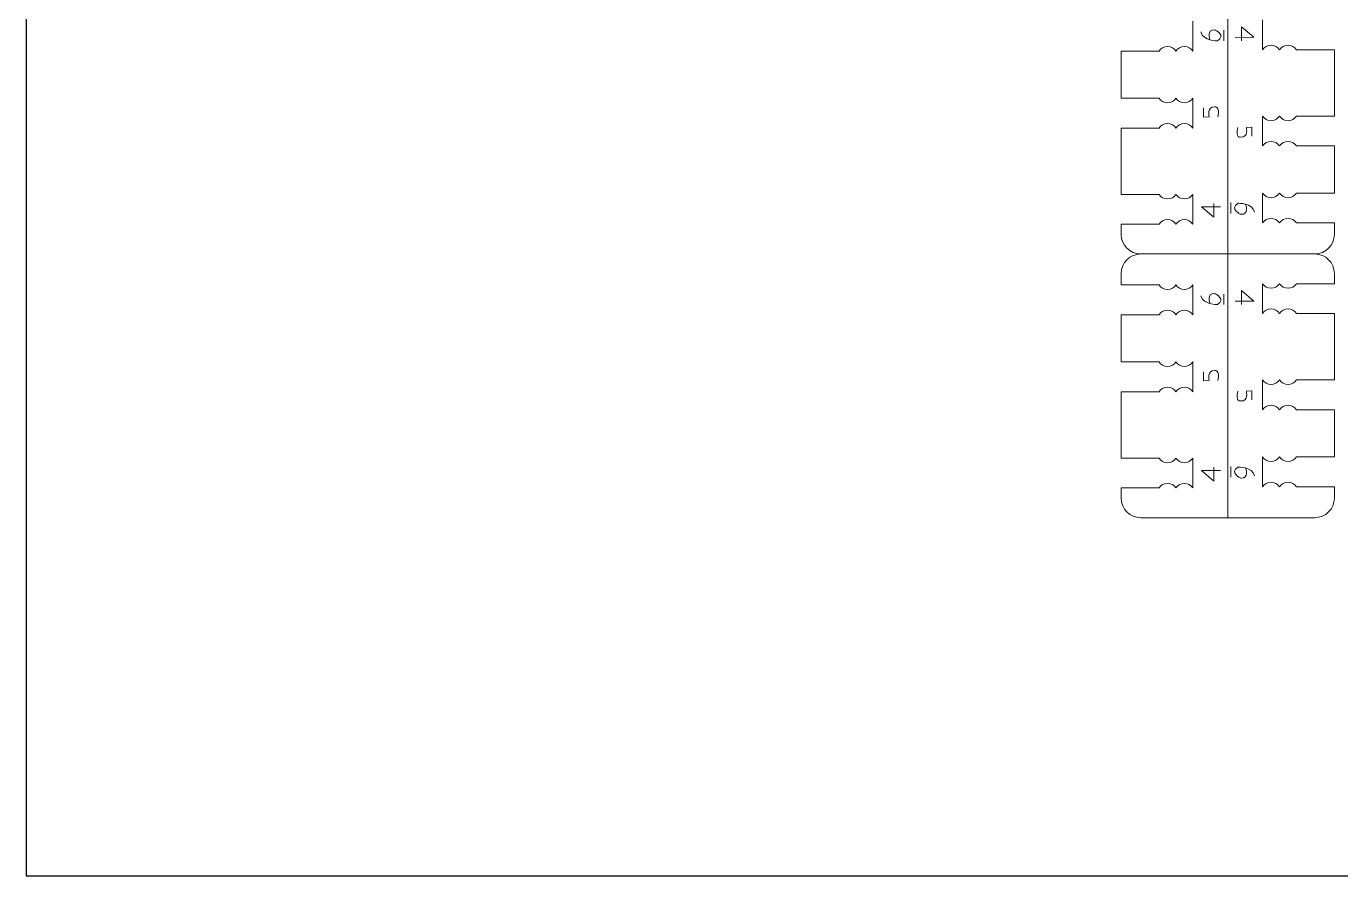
# Model space of a CAD drawing. Header units: centimetres. Extents: x -25 to 25, y -32.5 to 32.5.
# Drawn here: x -25 to -11.79, y -32.5 to -23.97 of the extents above; entities that cross this region are included whole.
import ezdxf

# ---------------------------------------------------------------- set-up
doc = ezdxf.new("R2010")
doc.units = ezdxf.units.CM
doc.header["$MEASUREMENT"] = 0
doc.layers.add('Capa 1', color=7, linetype='Continuous')

msp = doc.modelspace()

# ---------------------------------------------------------------- linework, layer by layer
at = {"layer": 'Capa 1', "color": 254}
msp.add_lwpolyline([(-25, -32.5), (25, -32.5), (25, 32.5), (-25, 32.5), (-25, -32.5)], close=True, dxfattribs=at)
at = {"layer": 'Capa 1', "color": 250, "lineweight": 9}
for points in [[(-12.92747, -26.25527), (-12.92747, -26.25527), (-12.92747, -23.60616), (-12.92747, -23.60616)], [(-12.57724, -23.90475), (-12.57724, -23.90475), (-12.57707, -24.20476), (-12.57707, -24.20476)], [(-13.2777, -24.21719), (-13.2777, -24.21719), (-13.27787, -23.91718), (-13.27787, -23.91718)], [(-13.2777, -24.99075), (-13.2777, -24.99075), (-13.27787, -24.69074), (-13.27787, -24.69074)], [(-12.57724, -24.87068), (-12.57724, -24.87068), (-12.57707, -25.17069), (-12.57707, -25.17069)], [(-13.2777, -25.95668), (-13.2777, -25.95668), (-13.27787, -25.65667), (-13.27787, -25.65667)], [(-12.57724, -25.64424), (-12.57724, -25.64424), (-12.57707, -25.94425), (-12.57707, -25.94425)], [(-12.92747, -28.90438), (-12.92747, -28.90438), (-12.92747, -26.25527), (-12.92747, -26.25527)], [(-13.2777, -26.8663), (-13.2777, -26.8663), (-13.27787, -26.56629), (-13.27787, -26.56629)], [(-12.57724, -26.55386), (-12.57724, -26.55386), (-12.57707, -26.85387), (-12.57707, -26.85387)], [(-13.2777, -27.63986), (-13.2777, -27.63986), (-13.27787, -27.33985), (-13.27787, -27.33985)], [(-12.57724, -27.51979), (-12.57724, -27.51979), (-12.57707, -27.8198), (-12.57707, -27.8198)], [(-13.2777, -28.60579), (-13.2777, -28.60579), (-13.27787, -28.30578), (-13.27787, -28.30578)], [(-12.57724, -28.29335), (-12.57724, -28.29335), (-12.57707, -28.59336), (-12.57707, -28.59336)]]:
    msp.add_open_spline(points, degree=3, dxfattribs=at)
at = {"layer": 'Capa 1', "color": 22, "lineweight": 5}
for points, knots in [([(-13.10602, -24.1032), (-13.10602, -24.1032), (-13.14657, -23.99936), (-13.05791, -24.00431), (-13.05791, -24.00431), (-13.05791, -24.00431), (-12.93614, -24.0595), (-13.03183, -24.11476), (-13.03183, -24.11476), (-13.03183, -24.11476), (-13.1769, -24.1197), (-13.19666, -24.02579)], [0, 0, 0, 0, 0.25, 0.25, 0.25, 0.25, 0.5, 0.5, 0.5, 0.5, 1, 1, 1, 1]), ([(-12.7887, -24.11415), (-12.7887, -24.11415), (-12.7887, -23.97449), (-12.7887, -23.97449), (-12.7887, -23.97449), (-12.7887, -23.97449), (-12.66509, -24.07954), (-12.66509, -24.07954), (-12.66509, -24.07954), (-12.66509, -24.07954), (-12.853, -24.08075), (-12.853, -24.08075)], [0, 0, 0, 0, 0.25, 0.25, 0.25, 0.25, 0.5, 0.5, 0.5, 0.5, 1, 1, 1, 1]), ([(-13.17011, -24.78912), (-13.17011, -24.78912), (-13.17066, -24.88059), (-13.17066, -24.88059), (-13.17066, -24.88059), (-13.17066, -24.88059), (-13.11428, -24.8773), (-13.11428, -24.8773)], [0, 0, 0, 0, 0.33333333, 0.33333333, 0.33333333, 0.33333333, 1, 1, 1, 1]), ([(-13.11428, -24.8773), (-13.11428, -24.8773), (-13.13834, -24.77221), (-13.05711, -24.77839), (-13.05711, -24.77839), (-13.05711, -24.77839), (-13.00142, -24.76728), (-13.02863, -24.8773)], [0, 0, 0, 0, 0.33333333, 0.33333333, 0.33333333, 0.33333333, 1, 1, 1, 1]), ([(-12.74066, -24.98413), (-12.74066, -24.98413), (-12.7166, -25.08922), (-12.79783, -25.08304), (-12.79783, -25.08304), (-12.79783, -25.08304), (-12.85352, -25.09415), (-12.82631, -24.98413)], [0, 0, 0, 0, 0.33333333, 0.33333333, 0.33333333, 0.33333333, 1, 1, 1, 1]), ([(-12.68483, -25.07231), (-12.68483, -25.07231), (-12.68428, -24.98084), (-12.68428, -24.98084), (-12.68428, -24.98084), (-12.68428, -24.98084), (-12.74066, -24.98413), (-12.74066, -24.98413)], [0, 0, 0, 0, 0.33333333, 0.33333333, 0.33333333, 0.33333333, 1, 1, 1, 1]), ([(-13.06624, -25.74728), (-13.06624, -25.74728), (-13.06624, -25.88694), (-13.06624, -25.88694), (-13.06624, -25.88694), (-13.06624, -25.88694), (-13.18985, -25.78189), (-13.18985, -25.78189), (-13.18985, -25.78189), (-13.18985, -25.78189), (-13.00194, -25.78068), (-13.00194, -25.78068)], [0, 0, 0, 0, 0.25, 0.25, 0.25, 0.25, 0.5, 0.5, 0.5, 0.5, 1, 1, 1, 1]), ([(-12.74892, -25.75823), (-12.74892, -25.75823), (-12.70837, -25.86207), (-12.79703, -25.85712), (-12.79703, -25.85712), (-12.79703, -25.85712), (-12.9188, -25.80193), (-12.82311, -25.74667), (-12.82311, -25.74667), (-12.82311, -25.74667), (-12.67804, -25.74173), (-12.65828, -25.83564)], [0, 0, 0, 0, 0.25, 0.25, 0.25, 0.25, 0.5, 0.5, 0.5, 0.5, 1, 1, 1, 1]), ([(-13.10602, -26.75231), (-13.10602, -26.75231), (-13.14657, -26.64847), (-13.05791, -26.65342), (-13.05791, -26.65342), (-13.05791, -26.65342), (-12.93614, -26.70861), (-13.03183, -26.76387), (-13.03183, -26.76387), (-13.03183, -26.76387), (-13.1769, -26.76881), (-13.19666, -26.6749)], [0, 0, 0, 0, 0.25, 0.25, 0.25, 0.25, 0.5, 0.5, 0.5, 0.5, 1, 1, 1, 1]), ([(-12.7887, -26.76326), (-12.7887, -26.76326), (-12.7887, -26.6236), (-12.7887, -26.6236), (-12.7887, -26.6236), (-12.7887, -26.6236), (-12.66509, -26.72865), (-12.66509, -26.72865), (-12.66509, -26.72865), (-12.66509, -26.72865), (-12.853, -26.72986), (-12.853, -26.72986)], [0, 0, 0, 0, 0.25, 0.25, 0.25, 0.25, 0.5, 0.5, 0.5, 0.5, 1, 1, 1, 1]), ([(-13.17011, -27.43823), (-13.17011, -27.43823), (-13.17066, -27.5297), (-13.17066, -27.5297), (-13.17066, -27.5297), (-13.17066, -27.5297), (-13.11428, -27.52641), (-13.11428, -27.52641)], [0, 0, 0, 0, 0.33333333, 0.33333333, 0.33333333, 0.33333333, 1, 1, 1, 1]), ([(-13.11428, -27.52641), (-13.11428, -27.52641), (-13.13834, -27.42132), (-13.05711, -27.4275), (-13.05711, -27.4275), (-13.05711, -27.4275), (-13.00142, -27.41639), (-13.02863, -27.52641)], [0, 0, 0, 0, 0.33333333, 0.33333333, 0.33333333, 0.33333333, 1, 1, 1, 1]), ([(-12.74066, -27.63324), (-12.74066, -27.63324), (-12.7166, -27.73833), (-12.79783, -27.73215), (-12.79783, -27.73215), (-12.79783, -27.73215), (-12.85352, -27.74326), (-12.82631, -27.63324)], [0, 0, 0, 0, 0.33333333, 0.33333333, 0.33333333, 0.33333333, 1, 1, 1, 1]), ([(-12.68483, -27.72142), (-12.68483, -27.72142), (-12.68428, -27.62995), (-12.68428, -27.62995), (-12.68428, -27.62995), (-12.68428, -27.62995), (-12.74066, -27.63324), (-12.74066, -27.63324)], [0, 0, 0, 0, 0.33333333, 0.33333333, 0.33333333, 0.33333333, 1, 1, 1, 1]), ([(-12.74892, -28.40734), (-12.74892, -28.40734), (-12.70837, -28.51118), (-12.79703, -28.50623), (-12.79703, -28.50623), (-12.79703, -28.50623), (-12.9188, -28.45104), (-12.82311, -28.39578), (-12.82311, -28.39578), (-12.82311, -28.39578), (-12.67804, -28.39084), (-12.65828, -28.48475)], [0, 0, 0, 0, 0.25, 0.25, 0.25, 0.25, 0.5, 0.5, 0.5, 0.5, 1, 1, 1, 1]), ([(-13.06624, -28.39639), (-13.06624, -28.39639), (-13.06624, -28.53605), (-13.06624, -28.53605), (-13.06624, -28.53605), (-13.06624, -28.53605), (-13.18985, -28.431), (-13.18985, -28.431), (-13.18985, -28.431), (-13.18985, -28.431), (-13.00194, -28.42979), (-13.00194, -28.42979)], [0, 0, 0, 0, 0.25, 0.25, 0.25, 0.25, 0.5, 0.5, 0.5, 0.5, 1, 1, 1, 1])]:
    msp.add_open_spline(points, degree=3, knots=knots, dxfattribs=at)
at = {"layer": 'Capa 1', "color": 240, "lineweight": 9}
for points in [[(-12.96591, -24.11498), (-12.96591, -24.11498), (-12.96591, -24.00915), (-12.96591, -24.00915)], [(-12.89759, -25.84798), (-12.89759, -25.84798), (-12.89759, -25.73994), (-12.89759, -25.73994)], [(-12.96591, -26.76409), (-12.96591, -26.76409), (-12.96591, -26.65826), (-12.96591, -26.65826)], [(-12.89759, -28.49709), (-12.89759, -28.49709), (-12.89759, -28.38905), (-12.89759, -28.38905)]]:
    msp.add_open_spline(points, degree=3, dxfattribs=at)
at = {"layer": 'Capa 1', "color": 250, "lineweight": 18}
for points in [[(-12.40695, -24.20476), (-12.42491, -24.17706), (-12.4563, -24.1587), (-12.49201, -24.1587), (-12.49201, -24.1587), (-12.52772, -24.1587), (-12.55911, -24.17706), (-12.57707, -24.20476)], [(-12.23682, -24.20476), (-12.25478, -24.17706), (-12.28617, -24.1587), (-12.32189, -24.1587), (-12.32189, -24.1587), (-12.3576, -24.1587), (-12.38899, -24.17706), (-12.40695, -24.20476)], [(-13.61795, -24.21719), (-13.6, -24.18949), (-13.56861, -24.17113), (-13.53289, -24.17113), (-13.53289, -24.17113), (-13.49718, -24.17113), (-13.46579, -24.18949), (-13.44783, -24.21719)], [(-13.44783, -24.21719), (-13.42987, -24.18949), (-13.39848, -24.17113), (-13.36277, -24.17113), (-13.36277, -24.17113), (-13.32705, -24.17113), (-13.29566, -24.18949), (-13.27771, -24.21719)], [(-13.61812, -24.69074), (-13.60016, -24.71844), (-13.56877, -24.7368), (-13.53305, -24.7368), (-13.53305, -24.7368), (-13.49734, -24.7368), (-13.46595, -24.71844), (-13.44799, -24.69074)], [(-13.44799, -24.69074), (-13.43003, -24.71844), (-13.39864, -24.7368), (-13.36293, -24.7368), (-13.36293, -24.7368), (-13.32722, -24.7368), (-13.29583, -24.71844), (-13.27787, -24.69074)], [(-13.61795, -24.99075), (-13.6, -24.96305), (-13.56861, -24.94469), (-13.53289, -24.94469), (-13.53289, -24.94469), (-13.49718, -24.94469), (-13.46579, -24.96305), (-13.44783, -24.99075)], [(-13.44783, -24.99075), (-13.42987, -24.96305), (-13.39848, -24.94469), (-13.36277, -24.94469), (-13.36277, -24.94469), (-13.32705, -24.94469), (-13.29566, -24.96305), (-13.27771, -24.99075)], [(-12.40711, -24.87068), (-12.42507, -24.89838), (-12.45646, -24.91674), (-12.49217, -24.91674), (-12.49217, -24.91674), (-12.52789, -24.91674), (-12.55928, -24.89838), (-12.57723, -24.87068)], [(-12.23699, -24.87068), (-12.25494, -24.89838), (-12.28633, -24.91674), (-12.32205, -24.91674), (-12.32205, -24.91674), (-12.35776, -24.91674), (-12.38915, -24.89838), (-12.40711, -24.87068)], [(-12.40695, -25.17069), (-12.42491, -25.14299), (-12.4563, -25.12463), (-12.49201, -25.12463), (-12.49201, -25.12463), (-12.52772, -25.12463), (-12.55911, -25.14299), (-12.57707, -25.17069)], [(-12.23682, -25.17069), (-12.25478, -25.14299), (-12.28617, -25.12463), (-12.32189, -25.12463), (-12.32189, -25.12463), (-12.3576, -25.12463), (-12.38899, -25.14299), (-12.40695, -25.17069)], [(-13.61812, -25.65667), (-13.60016, -25.68437), (-13.56877, -25.70273), (-13.53305, -25.70273), (-13.53305, -25.70273), (-13.49734, -25.70273), (-13.46595, -25.68437), (-13.44799, -25.65667)], [(-13.44799, -25.65667), (-13.43003, -25.68437), (-13.39864, -25.70273), (-13.36293, -25.70273), (-13.36293, -25.70273), (-13.32722, -25.70273), (-13.29583, -25.68437), (-13.27787, -25.65667)], [(-12.40711, -25.64424), (-12.42507, -25.67194), (-12.45646, -25.6903), (-12.49217, -25.6903), (-12.49217, -25.6903), (-12.52789, -25.6903), (-12.55928, -25.67194), (-12.57723, -25.64424)], [(-12.23699, -25.64424), (-12.25494, -25.67194), (-12.28633, -25.6903), (-12.32205, -25.6903), (-12.32205, -25.6903), (-12.35776, -25.6903), (-12.38915, -25.67194), (-12.40711, -25.64424)], [(-13.61795, -25.95668), (-13.6, -25.92898), (-13.56861, -25.91062), (-13.53289, -25.91062), (-13.53289, -25.91062), (-13.49718, -25.91062), (-13.46579, -25.92898), (-13.44783, -25.95668)], [(-13.44783, -25.95668), (-13.42987, -25.92898), (-13.39848, -25.91062), (-13.36277, -25.91062), (-13.36277, -25.91062), (-13.32705, -25.91062), (-13.29566, -25.92898), (-13.27771, -25.95668)], [(-12.40695, -25.94425), (-12.42491, -25.91655), (-12.4563, -25.89819), (-12.49201, -25.89819), (-12.49201, -25.89819), (-12.52772, -25.89819), (-12.55911, -25.91655), (-12.57707, -25.94425)], [(-12.23682, -25.94425), (-12.25478, -25.91655), (-12.28617, -25.89819), (-12.32189, -25.89819), (-12.32189, -25.89819), (-12.3576, -25.89819), (-12.38899, -25.91655), (-12.40695, -25.94425)], [(-13.61812, -26.56629), (-13.60016, -26.59399), (-13.56877, -26.61235), (-13.53305, -26.61235), (-13.53305, -26.61235), (-13.49734, -26.61235), (-13.46595, -26.59399), (-13.44799, -26.56629)], [(-13.44799, -26.56629), (-13.43003, -26.59399), (-13.39864, -26.61235), (-13.36293, -26.61235), (-13.36293, -26.61235), (-13.32722, -26.61235), (-13.29583, -26.59399), (-13.27787, -26.56629)], [(-12.40711, -26.55386), (-12.42507, -26.58156), (-12.45646, -26.59992), (-12.49217, -26.59992), (-12.49217, -26.59992), (-12.52789, -26.59992), (-12.55928, -26.58156), (-12.57723, -26.55386)], [(-12.23699, -26.55386), (-12.25494, -26.58156), (-12.28633, -26.59992), (-12.32205, -26.59992), (-12.32205, -26.59992), (-12.35776, -26.59992), (-12.38915, -26.58156), (-12.40711, -26.55386)], [(-12.40695, -26.85387), (-12.42491, -26.82617), (-12.4563, -26.80781), (-12.49201, -26.80781), (-12.49201, -26.80781), (-12.52772, -26.80781), (-12.55911, -26.82617), (-12.57707, -26.85387)], [(-12.23682, -26.85387), (-12.25478, -26.82617), (-12.28617, -26.80781), (-12.32189, -26.80781), (-12.32189, -26.80781), (-12.3576, -26.80781), (-12.38899, -26.82617), (-12.40695, -26.85387)], [(-13.61795, -26.8663), (-13.6, -26.8386), (-13.56861, -26.82024), (-13.53289, -26.82024), (-13.53289, -26.82024), (-13.49718, -26.82024), (-13.46579, -26.8386), (-13.44783, -26.8663)], [(-13.44783, -26.8663), (-13.42987, -26.8386), (-13.39848, -26.82024), (-13.36277, -26.82024), (-13.36277, -26.82024), (-13.32705, -26.82024), (-13.29566, -26.8386), (-13.27771, -26.8663)], [(-13.61812, -27.33985), (-13.60016, -27.36755), (-13.56877, -27.38591), (-13.53305, -27.38591), (-13.53305, -27.38591), (-13.49734, -27.38591), (-13.46595, -27.36755), (-13.44799, -27.33985)], [(-13.44799, -27.33985), (-13.43003, -27.36755), (-13.39864, -27.38591), (-13.36293, -27.38591), (-13.36293, -27.38591), (-13.32722, -27.38591), (-13.29583, -27.36755), (-13.27787, -27.33985)], [(-13.61795, -27.63986), (-13.6, -27.61216), (-13.56861, -27.5938), (-13.53289, -27.5938), (-13.53289, -27.5938), (-13.49718, -27.5938), (-13.46579, -27.61216), (-13.44783, -27.63986)], [(-13.44783, -27.63986), (-13.42987, -27.61216), (-13.39848, -27.5938), (-13.36277, -27.5938), (-13.36277, -27.5938), (-13.32705, -27.5938), (-13.29566, -27.61216), (-13.27771, -27.63986)], [(-12.40711, -27.51979), (-12.42507, -27.54749), (-12.45646, -27.56585), (-12.49217, -27.56585), (-12.49217, -27.56585), (-12.52789, -27.56585), (-12.55928, -27.54749), (-12.57723, -27.51979)], [(-12.23699, -27.51979), (-12.25494, -27.54749), (-12.28633, -27.56585), (-12.32205, -27.56585), (-12.32205, -27.56585), (-12.35776, -27.56585), (-12.38915, -27.54749), (-12.40711, -27.51979)], [(-12.40695, -27.8198), (-12.42491, -27.7921), (-12.4563, -27.77374), (-12.49201, -27.77374), (-12.49201, -27.77374), (-12.52772, -27.77374), (-12.55911, -27.7921), (-12.57707, -27.8198)], [(-12.23682, -27.8198), (-12.25478, -27.7921), (-12.28617, -27.77374), (-12.32189, -27.77374), (-12.32189, -27.77374), (-12.3576, -27.77374), (-12.38899, -27.7921), (-12.40695, -27.8198)], [(-13.61812, -28.30578), (-13.60016, -28.33348), (-13.56877, -28.35184), (-13.53305, -28.35184), (-13.53305, -28.35184), (-13.49734, -28.35184), (-13.46595, -28.33348), (-13.44799, -28.30578)], [(-13.44799, -28.30578), (-13.43003, -28.33348), (-13.39864, -28.35184), (-13.36293, -28.35184), (-13.36293, -28.35184), (-13.32722, -28.35184), (-13.29583, -28.33348), (-13.27787, -28.30578)], [(-12.40711, -28.29335), (-12.42507, -28.32105), (-12.45646, -28.33941), (-12.49217, -28.33941), (-12.49217, -28.33941), (-12.52789, -28.33941), (-12.55928, -28.32105), (-12.57723, -28.29335)], [(-12.23699, -28.29335), (-12.25494, -28.32105), (-12.28633, -28.33941), (-12.32205, -28.33941), (-12.32205, -28.33941), (-12.35776, -28.33941), (-12.38915, -28.32105), (-12.40711, -28.29335)], [(-13.61795, -28.60579), (-13.6, -28.57809), (-13.56861, -28.55973), (-13.53289, -28.55973), (-13.53289, -28.55973), (-13.49718, -28.55973), (-13.46579, -28.57809), (-13.44783, -28.60579)], [(-13.44783, -28.60579), (-13.42987, -28.57809), (-13.39848, -28.55973), (-13.36277, -28.55973), (-13.36277, -28.55973), (-13.32705, -28.55973), (-13.29566, -28.57809), (-13.27771, -28.60579)], [(-12.40695, -28.59336), (-12.42491, -28.56566), (-12.4563, -28.5473), (-12.49201, -28.5473), (-12.49201, -28.5473), (-12.52772, -28.5473), (-12.55911, -28.56566), (-12.57707, -28.59336)], [(-12.23682, -28.59336), (-12.25478, -28.56566), (-12.28617, -28.5473), (-12.32189, -28.5473), (-12.32189, -28.5473), (-12.3576, -28.5473), (-12.38899, -28.56566), (-12.40695, -28.59336)]]:
    msp.add_open_spline(points, degree=3, knots=[0, 0, 0, 0, 0.33333333, 0.33333333, 0.33333333, 0.33333333, 1, 1, 1, 1], dxfattribs=at)
at = {"layer": 'Capa 1', "color": 250, "lineweight": 9}
for points, knots in [([(-13.61811, -24.69074), (-13.61811, -24.69074), (-13.99902, -24.69074), (-13.99902, -24.69074), (-13.99902, -24.69074), (-13.99902, -24.69074), (-13.99902, -24.21718), (-13.99902, -24.21718), (-13.99902, -24.21718), (-13.99902, -24.21718), (-13.61795, -24.21719), (-13.61795, -24.21719)], [0, 0, 0, 0, 0.25, 0.25, 0.25, 0.25, 0.5, 0.5, 0.5, 0.5, 1, 1, 1, 1]), ([(-12.23683, -24.20476), (-12.23683, -24.20476), (-11.85592, -24.20476), (-11.85592, -24.20476), (-11.85592, -24.20476), (-11.85592, -24.20476), (-11.85608, -24.87068), (-11.85608, -24.87068), (-11.85608, -24.87068), (-11.85608, -24.87068), (-12.23698, -24.87068), (-12.23698, -24.87068)], [0, 0, 0, 0, 0.25, 0.25, 0.25, 0.25, 0.5, 0.5, 0.5, 0.5, 1, 1, 1, 1]), ([(-13.61811, -25.65667), (-13.61811, -25.65667), (-13.99902, -25.65667), (-13.99902, -25.65667), (-13.99902, -25.65667), (-13.99902, -25.65667), (-13.99886, -24.99075), (-13.99886, -24.99075), (-13.99886, -24.99075), (-13.99886, -24.99075), (-13.61796, -24.99075), (-13.61796, -24.99075)], [0, 0, 0, 0, 0.25, 0.25, 0.25, 0.25, 0.5, 0.5, 0.5, 0.5, 1, 1, 1, 1]), ([(-12.23683, -25.17069), (-12.23683, -25.17069), (-11.85592, -25.17069), (-11.85592, -25.17069), (-11.85592, -25.17069), (-11.85592, -25.17069), (-11.85592, -25.64425), (-11.85592, -25.64425), (-11.85592, -25.64425), (-11.85592, -25.64425), (-12.23699, -25.64424), (-12.23699, -25.64424)], [0, 0, 0, 0, 0.25, 0.25, 0.25, 0.25, 0.5, 0.5, 0.5, 0.5, 1, 1, 1, 1]), ([(-12.92747, -26.25527), (-13.37122, -26.25527), (-13.80106, -26.25527), (-13.80106, -26.25527), (-13.80106, -26.25527), (-13.90994, -26.25527), (-13.99902, -26.16707), (-13.99902, -26.05927), (-13.99902, -26.05927), (-13.99902, -26.05927), (-13.99902, -25.95667), (-13.99902, -25.95667), (-13.99902, -25.95667), (-13.99902, -25.95667), (-13.61795, -25.95668), (-13.61795, -25.95668)], [0, 0, 0, 0, 0.2, 0.2, 0.2, 0.2, 0.4, 0.4, 0.4, 0.4, 0.6, 0.6, 0.6, 0.6, 1, 1, 1, 1]), ([(-12.23683, -25.94425), (-12.23683, -25.94425), (-11.85592, -25.94425), (-11.85592, -25.94425), (-11.85592, -25.94425), (-11.85592, -25.94425), (-11.85592, -26.05927), (-11.85592, -26.05927), (-11.85592, -26.05927), (-11.85592, -26.16707), (-11.945, -26.25527), (-12.05388, -26.25527), (-12.05388, -26.25527), (-12.05388, -26.25527), (-12.44338, -26.25527), (-12.92747, -26.25527)], [0, 0, 0, 0, 0.2, 0.2, 0.2, 0.2, 0.4, 0.4, 0.4, 0.4, 0.6, 0.6, 0.6, 0.6, 1, 1, 1, 1]), ([(-13.61811, -26.56629), (-13.61811, -26.56629), (-13.99902, -26.56629), (-13.99902, -26.56629), (-13.99902, -26.56629), (-13.99902, -26.56629), (-13.99902, -26.45127), (-13.99902, -26.45127), (-13.99902, -26.45127), (-13.99902, -26.34347), (-13.90994, -26.25527), (-13.80106, -26.25527)], [0, 0, 0, 0, 0.25, 0.25, 0.25, 0.25, 0.5, 0.5, 0.5, 0.5, 1, 1, 1, 1]), ([(-12.10259, -26.25527), (-12.07124, -26.25527), (-12.05388, -26.25527), (-12.05388, -26.25527), (-12.05388, -26.25527), (-11.945, -26.25527), (-11.85592, -26.34347), (-11.85592, -26.45127), (-11.85592, -26.45127), (-11.85592, -26.45127), (-11.85592, -26.55387), (-11.85592, -26.55387), (-11.85592, -26.55387), (-11.85592, -26.55387), (-12.23699, -26.55386), (-12.23699, -26.55386)], [0, 0, 0, 0, 0.2, 0.2, 0.2, 0.2, 0.4, 0.4, 0.4, 0.4, 0.6, 0.6, 0.6, 0.6, 1, 1, 1, 1]), ([(-13.61811, -27.33985), (-13.61811, -27.33985), (-13.99902, -27.33985), (-13.99902, -27.33985), (-13.99902, -27.33985), (-13.99902, -27.33985), (-13.99902, -26.86629), (-13.99902, -26.86629), (-13.99902, -26.86629), (-13.99902, -26.86629), (-13.61795, -26.8663), (-13.61795, -26.8663)], [0, 0, 0, 0, 0.25, 0.25, 0.25, 0.25, 0.5, 0.5, 0.5, 0.5, 1, 1, 1, 1]), ([(-12.23683, -26.85387), (-12.23683, -26.85387), (-11.85592, -26.85387), (-11.85592, -26.85387), (-11.85592, -26.85387), (-11.85592, -26.85387), (-11.85608, -27.51979), (-11.85608, -27.51979), (-11.85608, -27.51979), (-11.85608, -27.51979), (-12.23698, -27.51979), (-12.23698, -27.51979)], [0, 0, 0, 0, 0.25, 0.25, 0.25, 0.25, 0.5, 0.5, 0.5, 0.5, 1, 1, 1, 1]), ([(-13.61811, -28.30578), (-13.61811, -28.30578), (-13.99902, -28.30578), (-13.99902, -28.30578), (-13.99902, -28.30578), (-13.99902, -28.30578), (-13.99886, -27.63986), (-13.99886, -27.63986), (-13.99886, -27.63986), (-13.99886, -27.63986), (-13.61796, -27.63986), (-13.61796, -27.63986)], [0, 0, 0, 0, 0.25, 0.25, 0.25, 0.25, 0.5, 0.5, 0.5, 0.5, 1, 1, 1, 1]), ([(-12.23683, -27.8198), (-12.23683, -27.8198), (-11.85592, -27.8198), (-11.85592, -27.8198), (-11.85592, -27.8198), (-11.85592, -27.8198), (-11.85592, -28.29336), (-11.85592, -28.29336), (-11.85592, -28.29336), (-11.85592, -28.29336), (-12.23699, -28.29335), (-12.23699, -28.29335)], [0, 0, 0, 0, 0.25, 0.25, 0.25, 0.25, 0.5, 0.5, 0.5, 0.5, 1, 1, 1, 1]), ([(-12.92747, -28.90438), (-13.37122, -28.90438), (-13.80106, -28.90438), (-13.80106, -28.90438), (-13.80106, -28.90438), (-13.90994, -28.90438), (-13.99902, -28.81618), (-13.99902, -28.70838), (-13.99902, -28.70838), (-13.99902, -28.70838), (-13.99902, -28.60578), (-13.99902, -28.60578), (-13.99902, -28.60578), (-13.99902, -28.60578), (-13.61795, -28.60579), (-13.61795, -28.60579)], [0, 0, 0, 0, 0.2, 0.2, 0.2, 0.2, 0.4, 0.4, 0.4, 0.4, 0.6, 0.6, 0.6, 0.6, 1, 1, 1, 1]), ([(-12.23683, -28.59336), (-12.23683, -28.59336), (-11.85592, -28.59336), (-11.85592, -28.59336), (-11.85592, -28.59336), (-11.85592, -28.59336), (-11.85592, -28.70838), (-11.85592, -28.70838), (-11.85592, -28.70838), (-11.85592, -28.81618), (-11.945, -28.90438), (-12.05388, -28.90438), (-12.05388, -28.90438), (-12.05388, -28.90438), (-12.44338, -28.90438), (-12.92747, -28.90438)], [0, 0, 0, 0, 0.2, 0.2, 0.2, 0.2, 0.4, 0.4, 0.4, 0.4, 0.6, 0.6, 0.6, 0.6, 1, 1, 1, 1])]:
    msp.add_open_spline(points, degree=3, knots=knots, dxfattribs=at)

doc.saveas('drawing.dxf')
